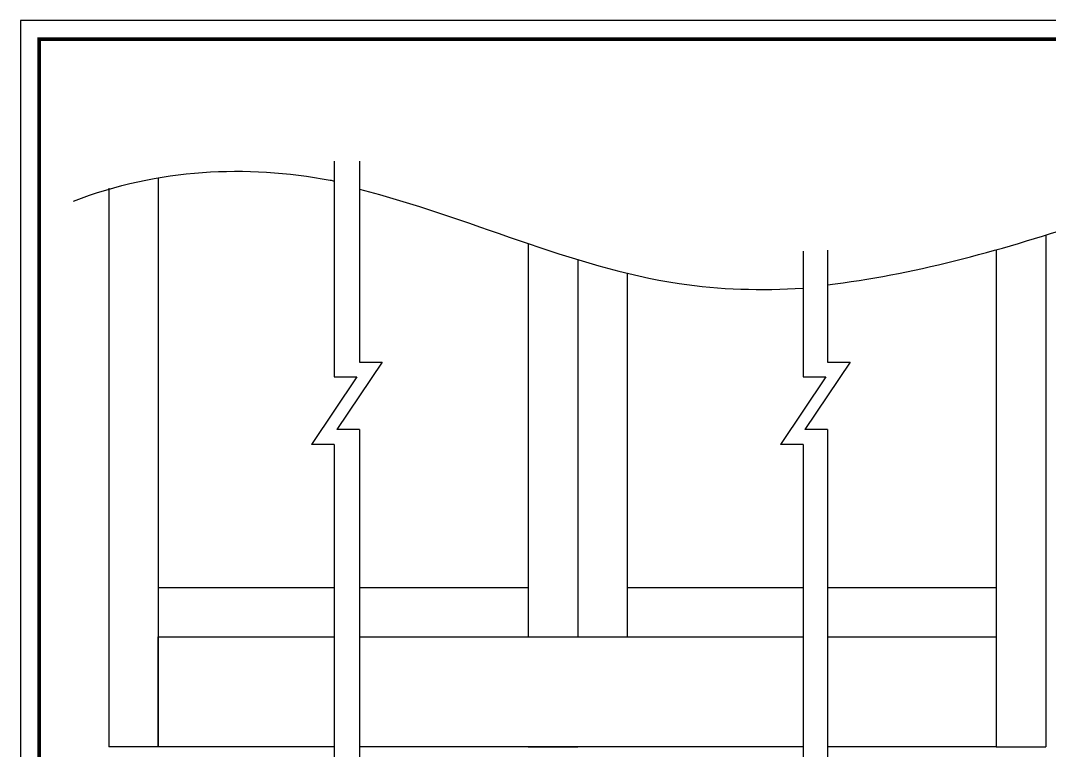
# Model space of a CAD drawing. Header units: millimetres. Extents: x 0 to 1097966, y -63096 to 223085.
# Drawn here: x 337985.2 to 338359.8, y -62961.3 to -62695.4 of the extents above; entities that cross this region are included whole.
import ezdxf

# ---------------------------------------------------------------- set-up
doc = ezdxf.new("R2010")
doc.units = ezdxf.units.MM

msp = doc.modelspace()

# ---------------------------------------------------------------- linework, layer by layer
at = {"color": 251, "true_color": 0x636466}
for p, q in [((338099.426, -62746.577), (338099.426, -62825.225)), ((338108.595, -62746.577), (338108.595, -62819.867)), ((338035.335, -62752.659), (338035.335, -62959.976)), ((338017.335, -62756.4), (338017.335, -62959.976)), ((338358.465, -62773.564), (338358.465, -62959.976)), ((338170.069, -62776.651), (338170.069, -62919.976)), ((338270.16, -62779.374), (338270.16, -62825.225)), ((338278.991, -62778.991), (338278.991, -62819.867)), ((338340.465, -62778.858), (338340.465, -62959.976)), ((338188.069, -62782.488), (338188.069, -62919.976)), ((338188.069, -62782.488), (338188.069, -62919.976)), ((338206.069, -62787.447), (338206.069, -62919.976)), ((338116.837, -62819.867), (338100.354, -62844.434)), ((338287.233, -62819.867), (338270.75, -62844.434)), ((338107.668, -62825.225), (338091.185, -62849.792)), ((338278.401, -62825.225), (338261.918, -62849.792)), ((338108.595, -62844.434), (338108.595, -62971.041)), ((338278.991, -62844.434), (338278.991, -62971.041)), ((338099.426, -62849.792), (338099.426, -62971.041)), ((338270.16, -62849.792), (338270.16, -62971.041)), ((338035.335, -62901.976), (338099.426, -62901.976)), ((338108.595, -62901.976), (338170.069, -62901.976)), ((338206.069, -62901.976), (338270.16, -62901.976)), ((338278.991, -62901.976), (338340.465, -62901.976)), ((338035.335, -62919.976), (338099.426, -62919.976)), ((338108.595, -62919.976), (338170.069, -62919.976)), ((338206.069, -62919.976), (338270.16, -62919.976)), ((338278.991, -62919.976), (338340.465, -62919.976)), ((338035.335, -62959.976), (338017.335, -62959.976)), ((338170.069, -62959.976), (338188.069, -62959.976)), ((338206.069, -62959.976), (338188.069, -62959.976)), ((338340.465, -62959.976), (338358.465, -62959.976))]:
    msp.add_line(p, q, dxfattribs=at)
msp.add_lwpolyline([(337985.218, -63096.324), (338552.218, -63096.324), (338552.218, -62695.374), (337985.218, -62695.374)], close=True)
at = {"const_width": 1.35}
msp.add_lwpolyline([(337991.968, -63089.574), (338545.468, -63089.574), (338545.468, -62702.124), (337991.968, -62702.124)], close=True, dxfattribs=at)
at = {"color": 251, "true_color": 0x636466}
for points in [[(338108.595, -62819.867), (338116.837, -62819.867)], [(338278.991, -62819.867), (338287.233, -62819.867)], [(338099.426, -62825.225), (338107.668, -62825.225)], [(338270.16, -62825.225), (338278.401, -62825.225)], [(338108.595, -62844.434), (338100.354, -62844.434)], [(338278.991, -62844.434), (338270.75, -62844.434)], [(338099.426, -62849.792), (338091.185, -62849.792)], [(338270.16, -62849.792), (338261.918, -62849.792)]]:
    msp.add_lwpolyline(points, dxfattribs=at)
for points in [[(338099.426, -62959.976), (338035.335, -62959.976), (338035.335, -62919.976), (338099.426, -62919.976)], [(338108.595, -62919.976), (338270.16, -62919.976)], [(338278.991, -62919.976), (338340.465, -62919.976), (338340.465, -62959.976), (338278.991, -62959.976)], [(338270.16, -62959.976), (338108.595, -62959.976)]]:
    msp.add_lwpolyline(points)
for points, knots in [([(338004.495, -62761.124), (338035.69, -62749.171), (338067.773, -62747.852), (338098.939, -62753.704), (338099.426, -62753.797)], [19.1026753, 19.1026753, 19.1026753, 19.1026753, 72.341374, 73.187685, 73.187685, 73.187685, 73.187685]), ([(338108.595, -62756.846), (338147.735, -62766.711), (338200.132, -62792.374), (338254.945, -62793.827), (338270.16, -62792.832)], [81.1359617, 81.1359617, 81.1359617, 81.1359617, 149.6116085, 175.5981956, 175.5981956, 175.5981956, 175.5981956])]:
    msp.add_open_spline(points, degree=3, knots=knots, dxfattribs=at)
msp.add_open_spline([(338278.991, -62791.618), (338309.612, -62788.074), (338340.723, -62779.453), (338371.947, -62769.277)], degree=3, dxfattribs=at)

doc.saveas('drawing.dxf')
